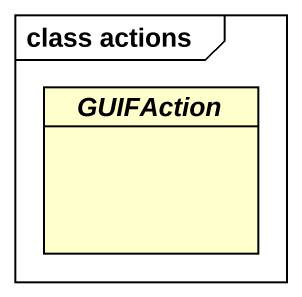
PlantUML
@startuml
mainframe class actions
hide circle
hide empty members
abstract class GUIFAction
@enduml
